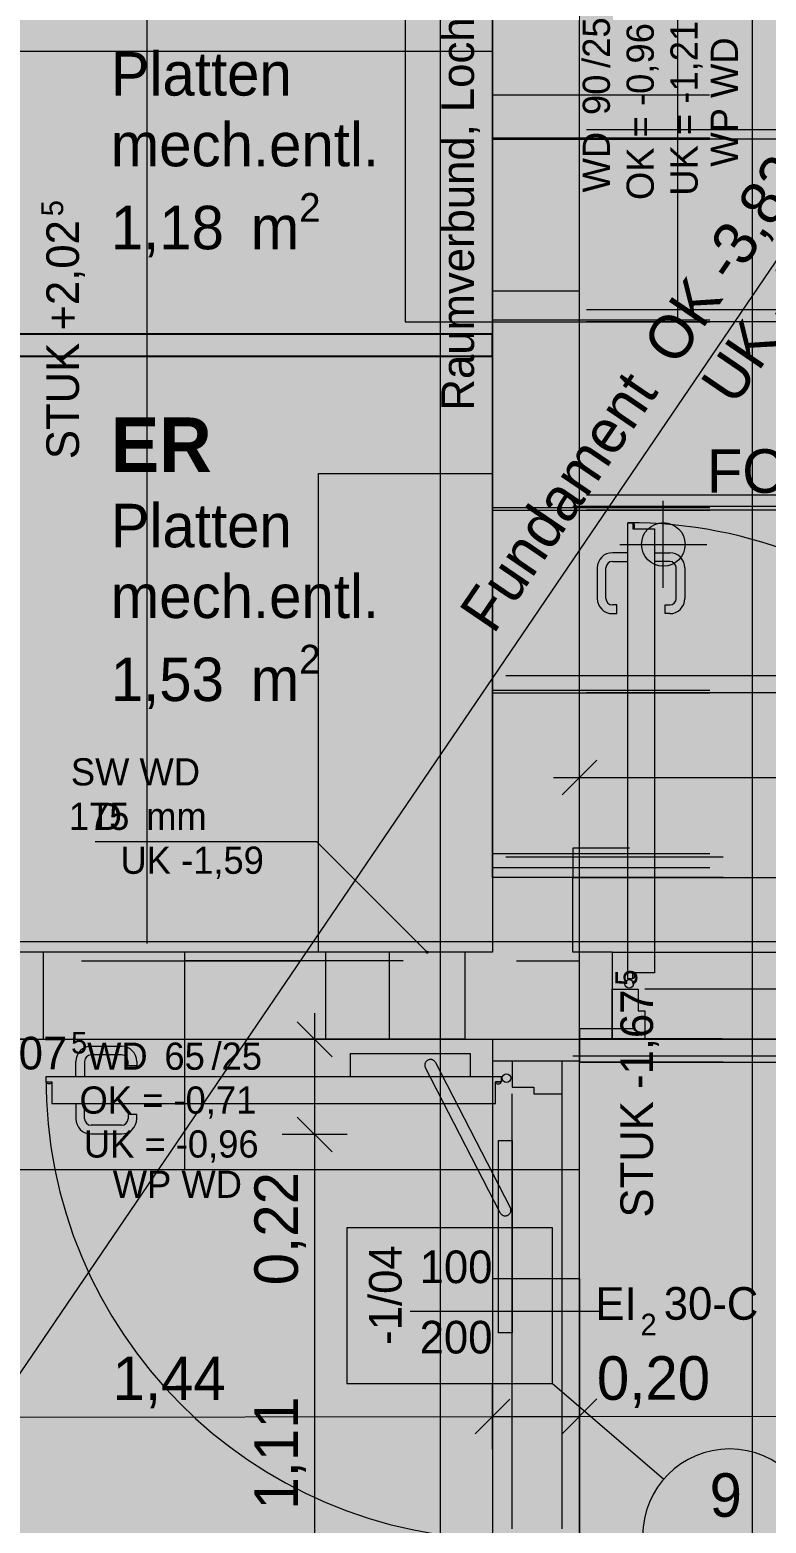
# Model space of a CAD drawing. Header units: metres. Extents: x -14 to 130, y -38 to 4.
# Drawn here: x 14.056 to 15.749, y -7.337 to -3.906 of the extents above; entities that cross this region are included whole.
import ezdxf

# ---------------------------------------------------------------- set-up
doc = ezdxf.new("R2010")
doc.units = ezdxf.units.M
doc.header["$MEASUREMENT"] = 0
for name, pattern in [('Punkt 1_1', [0.075, 0.025, -0.05]), ('Schnittlinie', [0.006, 0.003, -0.0015, 0, -0.0015]), ('Strichliert_1_-1', [2, 1, -1]), ('Strichlinie eng', [0.002, 0.0015, -0.0005]), ('Untersicht', [0.001, 0.0005, -0.0005])]:
    doc.linetypes.add(name, pattern=pattern)
for name, color, linetype in [('-1._KG PP_3_120 Wand Innen tragend', 7, 'Continuous'), ('-1._KG PP_3_130 Wand Innen', 7, 'Continuous'), ('-1._KG PP_3_210 Decke', 7, 'Continuous'), ('-1._KG PP_3_220 Bodenaufbau', 7, 'Continuous'), ('-1._KG PP_3_420 Rampe', 7, 'Continuous'), ('-1._KG PP_3_520 Fixeinbauten', 7, 'Continuous'), ('-1._KG PP_3_810 Raum', 7, 'Continuous'), ('-1._KG PP_3_851 Marker Schnitt', 7, 'Continuous'), ('-1._KG PP_3_860 Marker Änderung bis 26mmtt', 7, 'Continuous'), ('-1._KG PP_3_950 Polierplan Bemaßung', 7, 'Continuous'), ('-1._KG PP_3_955 Polierplan Beschriftung', 7, 'Continuous'), ('-1._KG PP_3_Bemaßen_Sperrmaß 2D', 7, 'Continuous'), ('-1._KG PP_3_Gelände_Beschriftung Gelände', 7, 'Continuous'), ('-1._KG PP_3_Kataster Grenzpunkte_Grenzpunkt (GP) Hausecke_Kennzeichen', 7, 'Continuous'), ('-1._KG PP_3_Kataster Grenzpunkte_Grenzpunkt (GP) Hausecke_Punktnummer', 7, 'Continuous')]:
    doc.layers.add(name, color=color, linetype=linetype)
doc.styles.add('ERSTELLTER_STIL_5', font='')
doc.styles.add('ERSTELLTER_STIL_9', font='')
doc.styles.get('ERSTELLTER_STIL_5').set_extended_font_data('Eurostile')
doc.styles.get('ERSTELLTER_STIL_9').set_extended_font_data('Eurostile', bold=True)
doc.linetypes.add('GAS', pattern='A,0,[1,415_260415_PP_VA_1_2 -1 KG1.Shx,S=0.186508,R=0,X=0,Y=0],-26.5,0', length=26.5)
doc.linetypes.add('Wolke', pattern='A,0,[3,415_260415_PP_VA_1_2 -1 KG1.Shx,S=0.00023923,R=0,X=-3.85971e-06,Y=0.000734738],-0.03,0', length=0.03)

msp = doc.modelspace()

# ---------------------------------------------------------------- hatches: boundary and pattern name
at = {"layer": '-1._KG PP_3_120 Wand Innen tragend', "linetype": 'Continuous', "lineweight": 13, "true_color": 0x3f7f02}
for points in [[(15.12, -6.275), (15.165, -6.275), (15.28, -6.275), (15.32, -6.275), (15.32, -4.505), (15.12, -4.505)], [(13.905, -6.225), (14.087, -6.225), (14.087, -6.025), (13.905, -6.025), (13.905, -6.065), (13.905, -6.18)], [(14.737, -6.025), (14.737, -6.225), (14.8825, -6.225), (14.8825, -6.025)], [(15.0575, -6.025), (15.0575, -6.225), (15.12, -6.225), (15.12, -6.025)], [(15.32, -6.025), (15.32, -6.225), (15.395, -6.225), (15.395, -6.11), (15.395, -6.025)]]:
    msp.add_hatch(color=76, dxfattribs=at).paths.add_polyline_path(points)
at = {"layer": '-1._KG PP_3_120 Wand Innen tragend', "linetype": 'Continuous', "lineweight": 13, "true_color": 0xff6400}
for points in [[(15.395, -6.12), (15.395, -6.215), (15.395, -6.225), (15.47, -6.225), (15.47, -6.16), (15.455, -6.16), (15.455, -6.11), (15.395, -6.11)], [(15.175, -6.275), (15.165, -6.275), (15.165, -6.335), (15.215, -6.335), (15.215, -6.35), (15.28, -6.35), (15.28, -6.275), (15.27, -6.275)], [(14.093, -6.311), (14.093, -6.323), (14.107, -6.323), (14.107, -6.3725), (15.127, -6.3725), (15.127, -6.323), (15.141, -6.323), (15.141, -6.311)]]:
    msp.add_hatch(color=30, dxfattribs=at).paths.add_polyline_path(points)
at = {"layer": '-1._KG PP_3_130 Wand Innen', "linetype": 'Continuous', "lineweight": 0, "true_color": 0x373737}
msp.add_hatch(color=250, dxfattribs=at).paths.add_polyline_path([(14, -4.655), (15.12, -4.655), (15.12, -4.605), (14, -4.605)])
at = {"layer": '-1._KG PP_3_210 Decke', "linetype": 'Continuous', "lineweight": 0, "true_color": 0x060c00}
msp.add_hatch(color=98, dxfattribs=at).paths.add_polyline_path([(10.905, -6.225), (15.32, -6.225), (15.32, -6.045), (11.085, -6.045), (10.905, -6.0452)])
at = {"layer": '-1._KG PP_3_Gelände_Beschriftung Gelände', "linetype": 'Continuous', "lineweight": 0, "true_color": 0x060c00}
h = msp.add_hatch(color=98, dxfattribs=at)
h.paths.add_polyline_path([(0.6022, -0.6), (0.6319, -8.705), (5.625, -8.705), (5.625, -3.705), (8.725, -3.705), (8.725, -5.925), (8.925, -5.925), (8.925, -5.905), (9.105, -5.905), (9.105, -4.225), (10.725, -4.225), (10.725, -5.905), (10.905, -5.905), (10.905, -6.225), (12.425, -6.225), (12.425, -9.355), (15.32, -9.355), (15.32, -8.955), (18.3552, -8.955), (18.383, -0.6)])
h.paths.add_polyline_path([(1.4029, -0.8), (1.4029, -1.4), (0.8029, -1.4), (0.8029, -0.8)], flags=0)
h.paths.add_polyline_path([(17.5774, -2.893), (17.5774, -2.293), (18.1774, -2.293), (18.1774, -2.893)], flags=0)
at = {"layer": '-1._KG PP_3_Kataster Grenzpunkte_Grenzpunkt (GP) Hausecke_Kennzeichen', "linetype": 'Continuous', "lineweight": 13, "true_color": 0xfb02fe}
for points in [[(15.5129, -5.0879), (15.5629, -5.0879), (15.5591, -5.0688), (15.5482, -5.0525), (15.532, -5.0417), (15.5129, -5.0379)], [(15.5129, -5.0879), (15.4629, -5.0879), (15.4667, -5.107), (15.4775, -5.1232), (15.4937, -5.1341), (15.5129, -5.1379)]]:
    msp.add_hatch(color=6, dxfattribs=at).paths.add_polyline_path(points)
at = {"layer": '-1._KG PP_3_Kataster Grenzpunkte_Grenzpunkt (GP) Hausecke_Kennzeichen', "linetype": 'Continuous', "lineweight": 0, "true_color": 0x000000}
msp.add_hatch(color=18, dxfattribs=at).paths.add_polyline_path([(14.9675, -6.025), (14.9677, -6.026), (14.9682, -6.0268), (14.969, -6.0273), (14.97, -6.0275), (14.971, -6.0273), (14.9718, -6.0268), (14.9723, -6.026), (14.9725, -6.025), (14.9723, -6.024), (14.9718, -6.0232), (14.971, -6.0227), (14.97, -6.0225), (14.969, -6.0227), (14.9682, -6.0232), (14.9677, -6.024)])

# ---------------------------------------------------------------- linework, layer by layer
at = {"layer": '-1._KG PP_3_120 Wand Innen tragend', "color": 7, "linetype": 'Continuous', "lineweight": 13, "ltscale": 1000}
for p, q in [((15.4455, -5.0395), (15.443, -5.0395)), ((15.443, -5.0395), (15.443, -5.052)), ((15.447, -5.0435), (15.4455, -5.0395)), ((15.447, -5.048), (15.447, -5.0435)), ((15.443, -5.052), (15.4455, -5.052)), ((15.4455, -5.052), (15.447, -5.048)), ((15.431, -5.107), (15.396, -5.107)), ((15.4925, -5.107), (15.5275, -5.107)), ((15.361, -5.142), (15.361, -5.212)), ((15.381, -5.212), (15.381, -5.142)), ((15.396, -5.127), (15.431, -5.127)), ((15.5275, -5.127), (15.4925, -5.127)), ((15.5425, -5.212), (15.5425, -5.142)), ((15.5625, -5.142), (15.5625, -5.212)), ((15.406, -5.227), (15.396, -5.227)), ((15.396, -5.247), (15.406, -5.247)), ((15.406, -5.247), (15.406, -5.227)), ((15.5175, -5.247), (15.5175, -5.227)), ((15.5175, -5.227), (15.5275, -5.227)), ((15.5275, -5.247), (15.5175, -5.247)), ((15.443, -6.072), (15.4455, -6.072)), ((15.443, -6.0845), (15.443, -6.072)), ((15.4455, -6.072), (15.447, -6.076)), ((15.4455, -6.0845), (15.443, -6.0845)), ((15.447, -6.0805), (15.4455, -6.0845)), ((15.447, -6.076), (15.447, -6.0805)), ((14.197, -6.241), (14.267, -6.241)), ((14.162, -6.311), (14.162, -6.276)), ((14.182, -6.276), (14.182, -6.311)), ((14.267, -6.261), (14.197, -6.261)), ((14.282, -6.286), (14.282, -6.276)), ((14.302, -6.276), (14.302, -6.286)), ((14.302, -6.286), (14.282, -6.286)), ((14.0945, -6.3255), (14.0945, -6.323)), ((14.0945, -6.323), (14.107, -6.323)), ((14.0985, -6.327), (14.0945, -6.3255)), ((14.103, -6.327), (14.0985, -6.327)), ((14.107, -6.3255), (14.103, -6.327)), ((14.107, -6.323), (14.107, -6.3255)), ((15.127, -6.323), (15.127, -6.3255)), ((15.1395, -6.323), (15.127, -6.323)), ((15.127, -6.3255), (15.131, -6.327)), ((15.131, -6.327), (15.1355, -6.327)), ((15.1355, -6.327), (15.1395, -6.3255)), ((15.1395, -6.3255), (15.1395, -6.323)), ((14.162, -6.3725), (14.162, -6.4075)), ((14.182, -6.4075), (14.182, -6.3725)), ((14.302, -6.3975), (14.282, -6.3975)), ((14.282, -6.3975), (14.282, -6.4075)), ((14.302, -6.4075), (14.302, -6.3975)), ((14.267, -6.4225), (14.197, -6.4225)), ((14.197, -6.4425), (14.267, -6.4425)), ((14.9309, -6.85), (15.37, -6.85))]:
    msp.add_line(p, q, dxfattribs=at)
at = {"layer": '-1._KG PP_3_120 Wand Innen tragend', "color": 7, "linetype": 'Continuous', "lineweight": 18, "ltscale": 1000}
for p, q in [((15.395, -6.025), (15.395, -6.11)), ((15.395, -6.11), (15.395, -6.225)), ((15.395, -6.225), (15.395, -6.11))]:
    msp.add_line(p, q, dxfattribs=at)
at = {"layer": '-1._KG PP_3_120 Wand Innen tragend', "color": 7, "linetype": 'Strichliert_1_-1', "lineweight": 13, "ltscale": 1000}
for p, q in [((15.395, -6.025), (16.545, -6.025)), ((16.47, -6.11), (15.47, -6.11)), ((15.395, -6.225), (16.545, -6.225)), ((16.47, -6.225), (15.47, -6.225)), ((15.165, -7.35), (15.165, -6.35)), ((15.28, -7.35), (15.28, -6.35)), ((15.12, -6.775), (15.12, -7.425)), ((15.32, -6.775), (15.32, -7.425))]:
    msp.add_line(p, q, dxfattribs=at)
at = {"layer": '-1._KG PP_3_120 Wand Innen tragend', "color": 8, "linetype": 'Punkt 1_1', "lineweight": 13, "ltscale": 1000}
for p, q in [((14.7935, -6.311), (14.7935, -6.258)), ((14.7935, -6.258), (15.0685, -6.258)), ((14.9891, -6.2785), (15.1611, -6.6118)), ((15.0685, -6.258), (15.0685, -6.311)), ((15.0685, -6.311), (14.7935, -6.311)), ((15.1379, -6.6237), (14.9659, -6.2905)), ((15.134, -6.8995), (15.134, -6.4575)), ((15.134, -6.4575), (15.165, -6.4575)), ((15.165, -6.4575), (15.165, -6.8995)), ((15.165, -6.8995), (15.134, -6.8995))]:
    msp.add_line(p, q, dxfattribs=at)
at = {"layer": '-1._KG PP_3_120 Wand Innen tragend', "color": 16, "linetype": 'Continuous', "lineweight": 13, "ltscale": 1000, "true_color": 0x7e0000, "flags": 128}
for points in [[(15.12, -3.605), (15.12, -4.505)], [(15.32, -4.505), (15.32, -3.605)], [(14.737, -6.025), (14.087, -6.025)], [(15.0575, -6.025), (14.8825, -6.025)], [(14.087, -6.225), (14.737, -6.225)], [(14.8825, -6.225), (15.0575, -6.225)], [(15.32, -6.275), (15.28, -6.275), (15.165, -6.275), (15.12, -6.275)], [(15.12, -6.775), (15.165, -6.775), (15.28, -6.775), (15.32, -6.775)]]:
    msp.add_lwpolyline(points, dxfattribs=at)
at = {"layer": '-1._KG PP_3_120 Wand Innen tragend', "color": 7, "linetype": 'Continuous', "lineweight": 18, "ltscale": 1000, "flags": 128}
for points in [[(15.12, -4.505), (15.12, -6.025)], [(15.12, -4.505), (15.32, -4.505)], [(15.32, -6.025), (15.32, -4.505)], [(14.087, -6.025), (13.905, -6.025)], [(14.087, -6.025), (14.087, -6.225)], [(14.8825, -6.025), (14.737, -6.025)], [(14.737, -6.225), (14.737, -6.025)], [(14.8825, -6.025), (14.8825, -6.225)], [(15.12, -6.025), (15.0575, -6.025)], [(15.0575, -6.225), (15.0575, -6.025)], [(15.395, -6.025), (15.32, -6.025)], [(13.905, -6.225), (14.087, -6.225)], [(14.737, -6.225), (14.8825, -6.225)], [(15.0575, -6.225), (15.12, -6.225)], [(15.12, -6.225), (15.12, -6.275)], [(15.32, -6.275), (15.32, -6.225)], [(15.32, -6.225), (15.395, -6.225)]]:
    msp.add_lwpolyline(points, dxfattribs=at)
at = {"layer": '-1._KG PP_3_120 Wand Innen tragend', "color": 7, "linetype": 'Continuous', "lineweight": 13, "ltscale": 1000, "flags": 128}
for points in [[(15.431, -5.038), (15.443, -5.038), (15.443, -5.052), (15.4925, -5.052), (15.4925, -6.072), (15.443, -6.072), (15.443, -6.086), (15.431, -6.086)], [(15.395, -6.12), (15.395, -6.11), (15.455, -6.11), (15.455, -6.16), (15.47, -6.16), (15.47, -6.225), (15.395, -6.225), (15.395, -6.215)], [(15.175, -6.275), (15.165, -6.275), (15.165, -6.335), (15.215, -6.335), (15.215, -6.35), (15.28, -6.35), (15.28, -6.275), (15.27, -6.275)], [(14.093, -6.311), (14.093, -6.323), (14.107, -6.323), (14.107, -6.3725), (15.127, -6.3725), (15.127, -6.323), (15.141, -6.323), (15.141, -6.311)]]:
    msp.add_lwpolyline(points, close=True, dxfattribs=at)
at = {"layer": '-1._KG PP_3_120 Wand Innen tragend', "color": 7, "linetype": 'Strichliert_1_-1', "lineweight": 13, "ltscale": 1000, "flags": 128}
for points in [[(15.12, -6.275), (15.12, -6.775)], [(15.32, -6.775), (15.32, -6.275)]]:
    msp.add_lwpolyline(points, dxfattribs=at)
at = {"layer": '-1._KG PP_3_120 Wand Innen tragend', "color": 7, "linetype": 'Continuous', "lineweight": 13, "ltscale": 1000}
for centre in [(15.4345, -6.0975), (15.1525, -6.3145)]:
    msp.add_circle(centre, 0.01, dxfattribs=at)
for centre, radius, start, end in [((15.4345, -6.0975), 1.0595, 0.1893, 90.1893), ((15.396, -5.142), 0.035, 90, 180), ((15.5275, -5.142), 0.035, 0, 90), ((15.396, -5.142), 0.015, 90, 180), ((15.5275, -5.142), 0.015, 0, 90), ((15.396, -5.212), 0.035, 180, 270), ((15.396, -5.212), 0.015, 180, 270), ((15.5275, -5.212), 0.035, 270, 0), ((15.5275, -5.212), 0.015, 270, 0), ((14.197, -6.276), 0.035, 90, 180), ((14.267, -6.276), 0.035, 0, 90), ((14.197, -6.276), 0.015, 90, 180), ((14.267, -6.276), 0.015, 0, 90), ((15.1525, -6.3145), 1.0595, 179.8107, 269.8107), ((14.197, -6.4075), 0.035, 180, 270), ((14.197, -6.4075), 0.015, 180, 270), ((14.267, -6.4075), 0.035, 270, 0), ((14.267, -6.4075), 0.015, 270, 0)]:
    msp.add_arc(centre, radius, start, end, dxfattribs=at)
at = {"layer": '-1._KG PP_3_120 Wand Innen tragend', "color": 8, "linetype": 'Punkt 1_1', "lineweight": 13, "ltscale": 1000}
for centre, start, end in [((14.9775, -6.2845), 27.3011, 207.3011), ((15.1495, -6.6177), 207.3011, 27.3011)]:
    msp.add_arc(centre, 0.013, start, end, dxfattribs=at)
at = {"layer": '-1._KG PP_3_120 Wand Innen tragend', "color": 7, "linetype": 'Continuous', "lineweight": 18, "ltscale": 1000}
for p in [(15.395, -6.11), (15.395, -6.225)]:
    msp.add_point(p, dxfattribs=at)
at = {"layer": '-1._KG PP_3_130 Wand Innen', "color": 7, "linetype": 'Continuous', "lineweight": 25, "ltscale": 1000, "flags": 128}
for points in [[(15.12, -4.605), (14, -4.605)], [(15.12, -4.655), (15.12, -4.605)], [(14, -4.655), (15.12, -4.655)]]:
    msp.add_lwpolyline(points, dxfattribs=at)
at = {"layer": '-1._KG PP_3_210 Decke', "color": 7, "linetype": 'Untersicht', "lineweight": 13, "ltscale": 1000, "true_color": 0xf4f4f4, "flags": 128}
msp.add_lwpolyline([(12.76, -0.13), (8.925, -0.13), (8.925, -4.045), (10.905, -4.045), (10.905, -6.045), (15.32, -6.045), (15.32, -3.11)], dxfattribs=at)
for points in [[(0.1444, -3.915), (0.1845, -14.87), (15.32, -14.87), (15.32, -6.225), (10.905, -6.225), (10.905, -6.065), (8.925, -6.065), (8.925, -4.045), (8.745, -4.045), (8.745, -3.915), (5.625, -3.915), (0.8144, -3.915)], [(10.905, -6.225), (15.32, -6.225), (15.32, -6.045), (11.085, -6.045), (10.905, -6.0452)]]:
    msp.add_lwpolyline(points, close=True, dxfattribs=at)
at = {"layer": '-1._KG PP_3_220 Bodenaufbau', "color": 7, "linetype": 'Continuous', "lineweight": 18, "ltscale": 1000, "flags": 128}
for points in [[(3.815, -0.8), (3.815, -1.965), (0.8072, -1.965), (0.8312, -8.5021), (0.8312, -8.505), (5.425, -8.505), (5.425, -3.505), (8.925, -3.505), (8.925, -3.845), (11.105, -3.845), (11.105, -6.225), (15.12, -6.225), (15.12, -8.955), (18.1552, -8.955), (18.1754, -2.893), (17.5774, -2.893), (17.5774, -2.293), (18.1774, -2.293), (18.1824, -0.8)], [(12.425, -6.225), (15.12, -6.225), (15.12, -8.775), (12.425, -8.775)]]:
    msp.add_lwpolyline(points, close=True, dxfattribs=at)
at = {"layer": '-1._KG PP_3_220 Bodenaufbau', "color": 8, "linetype": 'Untersicht', "lineweight": 13, "ltscale": 1000, "flags": 128}
for points in [[(15.12, -4.157), (15.12, -3.733)], [(15.12, -4.1534), (15.12, -4.1545), (15.12, -4.157)], [(15.12, -4.1534), (18.8361, -4.1534)], [(18.8361, -4.157), (15.12, -4.157)], [(15.12, -4.157), (18.8361, -4.157)], [(15.12, -4.5764), (15.12, -4.157)], [(15.12, -4.5717), (15.12, -4.5732), (15.12, -4.5764)], [(15.12, -4.5717), (18.8361, -4.5717)], [(18.8361, -4.5764), (15.12, -4.5764)], [(15.12, -4.5764), (18.8361, -4.5764)], [(15.12, -5.0091), (15.12, -4.5764)], [(15.12, -5.0033), (15.12, -5.0051), (15.12, -5.0091)], [(15.12, -5.0033), (18.8361, -5.0033)], [(18.8361, -5.0091), (15.12, -5.0091)], [(15.12, -5.0091), (18.8361, -5.0091)], [(15.12, -5.4292), (15.12, -5.0091)], [(15.12, -5.4225), (15.12, -5.4246), (15.12, -5.4292)], [(15.12, -5.4225), (18.5384, -5.4225)], [(18.8361, -5.4292), (15.12, -5.4292)], [(15.12, -5.8532), (15.12, -5.4292)], [(15.12, -5.4292), (18.5384, -5.4292)], [(15.305, -5.7859), (15.305, -5.8454), (15.305, -5.8478), (15.305, -5.8532)], [(18.4351, -5.7859), (15.305, -5.7859)], [(18.5384, -5.8532), (15.12, -5.8532)], [(15.305, -5.8532), (18.4351, -5.8532)], [(15.305, -6.025), (15.305, -5.8532)], [(15.32, -6.025), (15.305, -6.025)], [(15.32, -6.2773), (15.32, -6.025)], [(15.32, -6.2011), (15.32, -6.2684), (15.32, -6.2711), (15.32, -6.2773)], [(18.448, -6.2011), (15.32, -6.2011)], [(18.4351, -6.2773), (15.32, -6.2773)], [(15.32, -6.2773), (18.448, -6.2773)], [(15.32, -16.6183), (15.32, -6.2773)]]:
    msp.add_lwpolyline(points, dxfattribs=at)
at = {"layer": '-1._KG PP_3_420 Rampe', "color": 8, "linetype": 'Untersicht', "lineweight": 13, "ltscale": 1000, "flags": 128}
for points in [[(14.7033, -0.6035), (14.8758, -1.4913), (15.12, -2.748), (15.12, -3.7163), (15.12, -4.1355)], [(15.12, -4.157), (15.12, -3.733)], [(18.8361, -4.1355), (15.12, -4.1355)], [(15.12, -4.1355), (15.12, -4.157)], [(15.12, -4.1355), (15.12, -4.5487)], [(18.8361, -4.1355), (15.12, -4.1355)], [(18.8361, -4.157), (15.12, -4.157)], [(15.12, -4.157), (18.8361, -4.157)], [(15.12, -4.5764), (15.12, -4.157)], [(18.8361, -4.5487), (15.12, -4.5487)], [(15.12, -4.5487), (15.12, -4.5764)], [(15.12, -4.5487), (15.12, -4.9748)], [(18.8361, -4.5487), (15.12, -4.5487)], [(18.8361, -4.5764), (15.12, -4.5764)], [(15.12, -4.5764), (18.8361, -4.5764)], [(15.12, -5.0091), (15.12, -4.5764)], [(18.8361, -4.9748), (15.12, -4.9748)], [(15.12, -4.9748), (15.12, -5.0091)], [(15.12, -4.9748), (15.12, -5.3898)], [(18.8361, -4.9748), (15.12, -4.9748)], [(18.8361, -5.0091), (15.12, -5.0091)], [(15.12, -5.0091), (18.8361, -5.0091)], [(15.12, -5.4292), (15.12, -5.0091)], [(18.6508, -5.3898), (15.12, -5.3898)], [(15.12, -5.3898), (15.12, -5.4292)], [(18.8361, -5.3898), (18.6508, -5.3898), (15.12, -5.3898)], [(15.12, -5.3898), (15.12, -5.7984)], [(18.8361, -5.4292), (15.12, -5.4292)], [(15.12, -5.4292), (18.6508, -5.4292)], [(15.12, -5.8532), (15.12, -5.4292)], [(15.12, -5.7984), (18.6508, -5.7984)], [(18.6508, -5.8063), (15.12, -5.8063)], [(15.12, -5.8063), (15.12, -5.83)], [(15.12, -5.83), (18.6508, -5.83)], [(18.6508, -5.8062), (15.305, -5.8062)], [(15.305, -5.8062), (15.305, -5.8532)], [(18.6508, -5.8532), (15.12, -5.8532)], [(15.305, -5.8532), (18.6508, -5.8532)], [(15.305, -6.025), (15.305, -5.8532)], [(15.32, -6.025), (15.305, -6.025)], [(15.32, -6.2773), (15.32, -6.025)], [(18.6481, -6.2241), (15.32, -6.2241)], [(15.32, -6.2241), (15.32, -6.2773)], [(18.6508, -6.2773), (15.32, -6.2773)], [(15.32, -16.3289), (15.32, -6.2773)], [(15.32, -6.2773), (18.6481, -6.2773)]]:
    msp.add_lwpolyline(points, dxfattribs=at)
at = {"layer": '-1._KG PP_3_520 Fixeinbauten', "color": 8, "linetype": 'Continuous', "lineweight": 13, "ltscale": 1000, "flags": 128}
for points in [[(15.12, -3.955), (14.02, -3.955), (14.02, -3.555), (15.12, -3.555)], [(14.72, -6.025), (14.72, -4.925), (15.12, -4.925), (15.12, -6.025)]]:
    msp.add_lwpolyline(points, close=True, dxfattribs=at)
at = {"layer": '-1._KG PP_3_851 Marker Schnitt', "color": 7, "linetype": 'Schnittlinie', "lineweight": 13, "ltscale": 1000}
msp.add_line((14.325, 3.0949), (14.325, -35.645), dxfattribs=at)
at = {"layer": '-1._KG PP_3_860 Marker Änderung bis 26mmtt', "color": 200, "linetype": 'Wolke', "lineweight": 13, "ltscale": 1000, "true_color": 0xd600ff}
for p, q in [((15.2584, -6.6579), (14.7851, -6.6579)), ((14.7851, -6.6579), (14.7851, -7.0159)), ((15.2584, -7.0159), (15.2584, -6.6579)), ((14.7851, -7.0159), (15.2584, -7.0159))]:
    msp.add_line(p, q, dxfattribs=at)
at = {"layer": '-1._KG PP_3_860 Marker Änderung bis 26mmtt', "color": 7, "linetype": 'Continuous', "lineweight": 13, "ltscale": 1000}
msp.add_line((15.2584, -7.0159), (15.5137, -7.2358), dxfattribs=at)
at = {"layer": '-1._KG PP_3_860 Marker Änderung bis 26mmtt', "color": 190, "linetype": 'Wolke', "lineweight": 13, "ltscale": 1000, "true_color": 0x7300ff, "flags": 128}
msp.add_lwpolyline([(15.5466, -3.555), (14.9189, -3.555), (14.9189, -4.5764), (15.5466, -4.5764)], close=True, dxfattribs=at)
at = {"layer": '-1._KG PP_3_860 Marker Änderung bis 26mmtt', "color": 7, "linetype": 'Continuous', "lineweight": 13, "ltscale": 1000}
msp.add_arc((15.6653, -7.3663), 0.2, 0, 180, dxfattribs=at)
at = {"layer": '-1._KG PP_3_955 Polierplan Beschriftung', "color": 7, "linetype": 'Strichlinie eng', "lineweight": 13, "ltscale": 1000}
for p, q in [((15.305, -5), (18.855, -5)), ((15.305, -6.2628), (18.855, -6.2628))]:
    msp.add_line(p, q, dxfattribs=at)
at = {"layer": '-1._KG PP_3_Bemaßen_Sperrmaß 2D', "color": 5, "linetype": 'GAS', "lineweight": 0, "ltscale": 1000}
for p, q in [((15, 3), (15, -36)), ((-1.5, -6), (21, -6))]:
    msp.add_line(p, q, dxfattribs=at)
at = {"layer": '-1._KG PP_3_Kataster Grenzpunkte_Grenzpunkt (GP) Hausecke_Kennzeichen', "color": 7, "linetype": 'Continuous', "lineweight": 13, "ltscale": 1000}
for p, q in [((12.425, -9.355), (18.383, -0.6)), ((15.12, -4.055), (15.32, -4.055)), ((15.32, -4.055), (15.6192, -4.055)), ((14.6162, -5.7712), (14.2062, -5.7712)), ((14.7162, -5.7712), (14.6162, -5.7712)), ((14.9682, -6.0232), (14.7162, -5.7712)), ((14.412, -6.025), (14.412, -6.5242)), ((15.32, -6.525), (13.7074, -6.525))]:
    msp.add_line(p, q, dxfattribs=at)
at = {"layer": '-1._KG PP_3_Kataster Grenzpunkte_Grenzpunkt (GP) Hausecke_Kennzeichen', "color": 6, "linetype": 'Continuous', "lineweight": 13, "ltscale": 1000, "true_color": 0xfb02fe}
for p, q in [((15.5129, -5.1879), (15.5129, -4.9879)), ((15.4129, -5.0879), (15.6129, -5.0879)), ((15.32, -5.6986), (15.32, -5.5486)), ((15.36, -5.5836), (15.28, -5.6636)), ((15.26, -5.6236), (15.32, -5.6236)), ((15.32, -5.6236), (18.4508, -5.6236)), ((14.7112, -6.225), (14.7112, -6.165)), ((14.7512, -6.265), (14.6712, -6.185)), ((14.7862, -6.225), (14.6362, -6.225)), ((14.7112, -6.4439), (14.7112, -6.225)), ((14.6712, -6.4039), (14.7512, -6.4839)), ((14.7862, -6.4439), (14.6362, -6.4439)), ((14.7112, -7.555), (14.7112, -6.4439)), ((15.1202, -7.1667), (15.12, -7.0167)), ((15.3202, -7.1664), (15.32, -7.0164)), ((15.1601, -7.0516), (15.0802, -7.1317)), ((15.3601, -7.0514), (15.2802, -7.1315)), ((13.6794, -7.0935), (15.1201, -7.0917)), ((15.1201, -7.0917), (15.3201, -7.0914)), ((15.3201, -7.0914), (18.162, -7.0879))]:
    msp.add_line(p, q, dxfattribs=at)
msp.add_circle((15.5129, -5.0879), 0.05, dxfattribs=at)
at = {"layer": '-1._KG PP_3_Kataster Grenzpunkte_Grenzpunkt (GP) Hausecke_Kennzeichen', "color": 7, "linetype": 'Continuous', "lineweight": 13, "ltscale": 1000}
msp.add_circle((14.97, -6.025), 0.0025, dxfattribs=at)
at = {"layer": '-1._KG PP_3_Kataster Grenzpunkte_Grenzpunkt (GP) Hausecke_Punktnummer', "color": 8, "linetype": 'Continuous', "lineweight": 13, "ltscale": 1000, "true_color": 0x7e7f7f}
msp.add_line((15.7175, 0), (15.7175, -18.2533), dxfattribs=at)

# ---------------------------------------------------------------- texts
at = {"layer": '-1._KG PP_3_120 Wand Innen tragend', "color": 7, "linetype": 'Continuous', "lineweight": 13, "attachment_point": 9, "rotation": 90, "style": 'ERSTELLTER_STIL_5'}
for s, insert, char_height in [('\\A1;{\\pqr;\\pt0;\\fEurostile|b0|i0|c0|p0;\\W1.000000;Raumverbund, Lochblech liQ. 0,5m2}', (15.0982, -3.1524), 0.075), ('\\A1;{\\pqr;\\pt0;\\fEurostile|b0|i0|c0|p0;\\W1.000000;5}', (15.4536, -6.0647), 0.05), ('\\A1;{\\pqr;\\pt0;\\fEurostile|b0|i0|c0|p0;\\W1.000000;STUK -1,67}', (15.5032, -6.1107), 0.075), ('\\A1;{\\pqr;\\pt0;\\fEurostile|b0|i0|c0|p0;\\W1.000000;-1/04}', (14.9122, -6.6985), 0.075)]:
    msp.add_mtext(s, dxfattribs=dict(at, insert=insert, char_height=char_height))
at = {"layer": '-1._KG PP_3_120 Wand Innen tragend', "color": 7, "linetype": 'Continuous', "lineweight": 13, "attachment_point": 9, "style": 'ERSTELLTER_STIL_5'}
for s, insert, char_height in [('\\A1;{\\pqr;\\pt0;\\fEurostile|b0|i0|c0|p0;\\W1.000000;5}', (14.1882, -6.2586), 0.05), ('\\A1;{\\pqr;\\pt0;\\fEurostile|b0|i0|c0|p0;\\W1.000000;STUK +2,07}', (14.1422, -6.3082), 0.075), ('\\A1;{\\pqr;\\pt0;\\fEurostile|b0|i0|c0|p0;\\W1.000000;100}', (15.12, -6.7864), 0.075), ('\\A1;{\\pqr;\\pt0;\\fEurostile|b0|i0|c0|p0;\\W1.000000;30-C}', (15.7314, -6.8705), 0.075), ('\\A1;{\\pqr;\\pt0;\\fEurostile|b0|i0|c0|p0;\\W1.000000;EI}', (15.4516, -6.8697), 0.075), ('\\A1;{\\pqr;\\pt0;\\fEurostile|b0|i0|c0|p0;\\W1.000000;2}', (15.4976, -6.9056), 0.05), ('\\A1;{\\pqr;\\pt0;\\fEurostile|b0|i0|c0|p0;\\W1.000000;200}', (15.12, -6.948), 0.075)]:
    msp.add_mtext(s, dxfattribs=dict(at, insert=insert, char_height=char_height))
at = {"layer": '-1._KG PP_3_130 Wand Innen', "color": 7, "linetype": 'Continuous', "lineweight": 13, "attachment_point": 9, "rotation": 90, "style": 'ERSTELLTER_STIL_5'}
for s, insert, char_height in [('\\A1;{\\pqr;\\pt0;\\fEurostile|b0|i0|c0|p0;\\W1.000000;5}', (14.1336, -4.2968), 0.05), ('\\A1;{\\pqr;\\pt0;\\fEurostile|b0|i0|c0|p0;\\W1.000000;STUK +2,02}', (14.1832, -4.3428), 0.075)]:
    msp.add_mtext(s, dxfattribs=dict(at, insert=insert, char_height=char_height))
at = {"layer": '-1._KG PP_3_810 Raum', "color": 7, "linetype": 'Continuous', "lineweight": 13, "attachment_point": 1}
for s, insert, char_height, style in [('\\A1;{\\pql;\\pt0;\\fEurostile|b0|i0|c0|p0;\\W1.000000;Platten}', (14.2423, -3.9566), 0.1, 'ERSTELLTER_STIL_5'), ('\\A1;{\\pql;\\pt0;\\fEurostile|b0|i0|c0|p0;\\W1.000000;mech.entl.}', (14.2423, -4.1191), 0.1, 'ERSTELLTER_STIL_5'), ('\\A1;{\\pql;\\pt0,0.05;\\fEurostile|b0|i0|c0|p0;\\W1.000000;1,18\\fEurostile|b0|i0|c0|p0;\\W1.000000;\\A1{\\H.66x;\\S^  ;}\\fEurostile|b0|i0|c0|p0;\\W1.000000; m\\fEurostile|b0|i0|c0|p0;\\W1.000000;\\A1{\\H.66x;\\S2^  ;}}', (14.2423, -4.2806), 0.1, 'ERSTELLTER_STIL_5'), ('\\A1;{\\pql;\\pt0;\\fEurostile|b1|i0|c0|p0;\\W1.000000;ER}', (14.2423, -4.7962), 0.125, 'ERSTELLTER_STIL_9'), ('\\A1;{\\pql;\\pt0;\\fEurostile|b0|i0|c0|p0;\\W1.000000;Platten}', (14.2423, -4.9946), 0.1, 'ERSTELLTER_STIL_5'), ('\\A1;{\\pql;\\pt0;\\fEurostile|b0|i0|c0|p0;\\W1.000000;mech.entl.}', (14.2423, -5.1571), 0.1, 'ERSTELLTER_STIL_5'), ('\\A1;{\\pql;\\pt0,0.05;\\fEurostile|b0|i0|c0|p0;\\W1.000000;1,53\\fEurostile|b0|i0|c0|p0;\\W1.000000;\\A1{\\H.66x;\\S^  ;}\\fEurostile|b0|i0|c0|p0;\\W1.000000; m\\fEurostile|b0|i0|c0|p0;\\W1.000000;\\A1{\\H.66x;\\S2^  ;}}', (14.2423, -5.3186), 0.1, 'ERSTELLTER_STIL_5')]:
    msp.add_mtext(s, dxfattribs=dict(at, insert=insert, char_height=char_height, style=style))
at = {"layer": '-1._KG PP_3_860 Marker Änderung bis 26mmtt', "color": 7, "linetype": 'Continuous', "lineweight": 13, "insert": (15.6193, -7.3236), "char_height": 0.1, "attachment_point": 7, "style": 'ERSTELLTER_STIL_5'}
msp.add_mtext('\\A1;{\\pql;\\fEurostile|b0|i0|c0|p0;\\W1.000000;9}', dxfattribs=at)
at = {"layer": '-1._KG PP_3_950 Polierplan Bemaßung', "color": 6, "linetype": 'Continuous', "lineweight": 13, "true_color": 0xfb02fe, "insert": (15.6129, -4.9879), "char_height": 0.1, "width": 0.639332, "attachment_point": 7, "style": 'ERSTELLTER_STIL_5'}
msp.add_mtext('\\A1;{\\pql;\\fEurostile|b0|i0|c0|p0;\\W1.000000;FOK -3,75}', dxfattribs=at)
at = {"layer": '-1._KG PP_3_950 Polierplan Bemaßung', "color": 6, "linetype": 'Continuous', "lineweight": 13, "true_color": 0xfb02fe, "char_height": 0.1, "width": 0.306373, "attachment_point": 7, "style": 'ERSTELLTER_STIL_5'}
for s, insert, rotation in [('\\A1;{\\pql;\\fEurostile|b0|i0|c0|p0;\\W1.000000;0,22}', (14.6912, -6.7903), 90), ('\\A1;{\\pql;\\fEurostile|b0|i0|c0|p0;\\W1.000000;1,44}', (14.2466, -7.0728), 0.0714), ('\\A1;{\\pql;\\fEurostile|b0|i0|c0|p0;\\W1.000000;0,20}', (15.3602, -7.0721), 0.0714), ('\\A1;{\\pql;\\fEurostile|b0|i0|c0|p0;\\W1.000000;1,11}', (14.6912, -7.3058), 90)]:
    msp.add_mtext(s, dxfattribs=dict(at, insert=insert, rotation=rotation))
at = {"layer": '-1._KG PP_3_Kataster Grenzpunkte_Grenzpunkt (GP) Hausecke_Kennzeichen', "color": 7, "linetype": 'Continuous', "lineweight": 13, "style": 'ERSTELLTER_STIL_5'}
for s, insert, char_height, attachment_point, rotation, line_spacing_factor in [('\\A1;{\\pqc;\\fEurostile|b0|i0|c0|p0;\\W1.000000;WD\\fEurostile|b0|i0|c0|p0;\\W1.000000;\\A1{\\H.66x;\\S^  ;}\\fEurostile|b0|i0|c0|p0;\\W1.000000; 90\\fEurostile|b0|i0|c0|p0;\\W1.000000;\\A1{\\H.66x;\\S^  ;}\\fEurostile|b0|i0|c0|p0;\\W1.000000;/25\\fEurostile|b0|i0|c0|p0;\\W1.000000;\\A1{\\H.66x;\\S^  ;}\\fEurostile|b0|i0|c0|p0;\\W1.000000;\\fEurostile|b0|i0|c0|p0;\\W1.000000;\\A1{\\H.66x;\\S^  ;}\\fEurostile|b0|i0|c0|p0;\\W1.000000;\\A1{\\H.66x;\\S^  ;}\\P\\pqc;\\fEurostile|b0|i0|c0|p0;\\W1.000000;OK = -0,96\\fEurostile|b0|i0|c0|p0;\\W1.000000;\\A1{\\H.66x;\\S^  ;}\\fEurostile|b0|i0|c0|p0;\\W1.000000;\\fEurostile|b0|i0|c0|p0;\\W1.000000;\\A1{\\H.66x;\\S^  ;}\\fEurostile|b0|i0|c0|p0;\\W1.000000;\\fEurostile|b0|i0|c0|p0;\\W1.000000;\\A1{\\H.66x;\\S^  ;}\\fEurostile|b0|i0|c0|p0;\\W1.000000;\\fEurostile|b0|i0|c0|p0;\\W1.000000;\\A1{\\H.66x;\\S^  ;}\\fEurostile|b0|i0|c0|p0;\\W1.000000;\\A1{\\H.66x;\\S^  ;}\\P\\pqc;\\fEurostile|b0|i0|c0|p0;\\W1.000000;UK = -1,21\\fEurostile|b0|i0|c0|p0;\\W1.000000;\\A1{\\H.66x;\\S^  ;}\\fEurostile|b0|i0|c0|p0;\\W1.000000;\\fEurostile|b0|i0|c0|p0;\\W1.000000;\\A1{\\H.66x;\\S^  ;}\\fEurostile|b0|i0|c0|p0;\\W1.000000;\\fEurostile|b0|i0|c0|p0;\\W1.000000;\\A1{\\H.66x;\\S^  ;}\\fEurostile|b0|i0|c0|p0;\\W1.000000;\\fEurostile|b0|i0|c0|p0;\\W1.000000;\\A1{\\H.66x;\\S^  ;}}', (15.4688, -4.055), 0.0625, 5, 90, 0.968384), ('\\A1;{\\pql;\\fEurostile|b0|i0|c0|p0;\\W1.000000;OK \\fEurostile|b0|i0|c0|p0;\\W1.000000;\\fEurostile|b0|i0|c0|p0;\\W1.000000;-3,83\\fEurostile|b0|i0|c0|p0;\\W1.000000;\\A1{\\H.66x;\\S^  ;}\\fEurostile|b0|i0|c0|p0;\\W1.000000;\\fEurostile|b0|i0|c0|p0;\\W1.000000;\\P\\pql;\\fEurostile|b0|i0|c0|p0;\\W1.000000;UK \\fEurostile|b0|i0|c0|p0;\\W1.000000;\\fEurostile|b0|i0|c0|p0;\\W1.000000;-4,38\\fEurostile|b0|i0|c0|p0;\\W1.000000;\\A1{\\H.66x;\\S^  ;}\\fEurostile|b0|i0|c0|p0;\\W1.000000;\\fEurostile|b0|i0|c0|p0;\\W1.000000;}', (15.5813, -4.707), 0.1, 4, 55.7636, 0.968161)]:
    msp.add_mtext(s, dxfattribs=dict(at, insert=insert, char_height=char_height, attachment_point=attachment_point, rotation=rotation, line_spacing_factor=line_spacing_factor))
at = {"layer": '-1._KG PP_3_Kataster Grenzpunkte_Grenzpunkt (GP) Hausecke_Kennzeichen', "color": 7, "linetype": 'Continuous', "lineweight": 13, "attachment_point": 4, "style": 'ERSTELLTER_STIL_5'}
for s, insert, char_height, rotation in [('\\A1;{\\pql;\\pt0;\\fEurostile|b0|i0|c0|p0;\\W1.000000;WP WD\\fEurostile|b0|i0|c0|p0;\\W1.000000;\\A1{\\H.66x;\\S^  ;}\\fEurostile|b0|i0|c0|p0;\\W1.000000;\\fEurostile|b0|i0|c0|p0;\\W1.000000;\\A1{\\H.66x;\\S^  ;}}', (15.6622, -4.22), 0.0625, 90), ('\\A1;{\\pql;\\fEurostile|b0|i0|c0|p0;\\W1.000000;\\fEurostile|b0|i0|c0|p0;\\W1.000000;\\fEurostile|b0|i0|c0|p0;\\W1.000000;Fundament\\fEurostile|b0|i0|c0|p0;\\W1.000000;\\A1{\\H.66x;\\S^  ;}\\fEurostile|b0|i0|c0|p0;\\W1.000000;\\fEurostile|b0|i0|c0|p0;\\W1.000000;\\P\\pql;\\fEurostile|b0|i0|c0|p0;\\W1.000000;\\fEurostile|b0|i0|c0|p0;\\W1.000000;\\fEurostile|b0|i0|c0|p0;\\W1.000000;\\fEurostile|b0|i0|c0|p0;\\W1.000000;\\A1{\\H.66x;\\S^  ;}\\fEurostile|b0|i0|c0|p0;\\W1.000000;\\fEurostile|b0|i0|c0|p0;\\W1.000000;}', (15.1741, -5.332), 0.1, 55.7636)]:
    msp.add_mtext(s, dxfattribs=dict(at, insert=insert, char_height=char_height, rotation=rotation))
at = {"layer": '-1._KG PP_3_Kataster Grenzpunkte_Grenzpunkt (GP) Hausecke_Kennzeichen', "color": 7, "linetype": 'Continuous', "lineweight": 13, "char_height": 0.0625, "style": 'ERSTELLTER_STIL_5'}
for s, insert, attachment_point in [('\\A1;{\\pqr;\\pt0,1;\\fEurostile|b0|i0|c0|p0;\\W1.000000;SW WD\\fEurostile|b0|i0|c0|p0;\\W1.000000;\\A1{\\H.66x;\\S^  ;}\\fEurostile|b0|i0|c0|p0;\\W1.000000;\\fEurostile|b0|i0|c0|p0;\\W1.000000;\\A1{\\H.66x;\\S^  ;}\\fEurostile|b0|i0|c0|p0;\\W1.000000;\\fEurostile|b0|i0|c0|p0;\\W1.000000;\\fEurostile|b0|i0|c0|p0;\\W1.000000;\\fEurostile|b0|i0|c0|p0;\\W1.000000;\\fEurostile|b0|i0|c0|p0;\\W1.000000;\\fEurostile|b0|i0|c0|p0;\\W1.000000;\\fEurostile|b0|i0|c0|p0;\\W1.000000;\\A1{\\H.66x;\\S^  ;}\\fEurostile|b0|i0|c0|p0;\\W1.000000;\\fEurostile|b0|i0|c0|p0;\\W1.000000;\\A1{\\H.66x;\\S^  ;}\\fEurostile|b0|i0|c0|p0;\\W1.000000;\\fEurostile|b0|i0|c0|p0;\\W1.000000;\\fEurostile|b0|i0|c0|p0;\\W1.000000;\\fEurostile|b0|i0|c0|p0;\\W1.000000;\\fEurostile|b0|i0|c0|p0;\\W1.000000;\\fEurostile|b0|i0|c0|p0;\\W1.000000;\\fEurostile|b0|i0|c0|p0;\\W1.000000;\\A1{\\H.66x;\\S^  ;}\\fEurostile|b0|i0|c0|p0;\\W1.000000;\\fEurostile|b0|i0|c0|p0;\\W1.000000;\\A1{\\H.66x;\\S^  ;}\\fEurostile|b0|i0|c0|p0;\\W1.000000;\\fEurostile|b0|i0|c0|p0;\\W1.000000;\\fEurostile|b0|i0|c0|p0;\\W1.000000;\\fEurostile|b0|i0|c0|p0;\\W1.000000;\\fEurostile|b0|i0|c0|p0;\\W1.000000;\\fEurostile|b0|i0|c0|p0;\\W1.000000;\\fEurostile|b0|i0|c0|p0;\\W1.000000;\\A1{\\H.66x;\\S^  ;}\\fEurostile|b0|i0|c0|p0;\\W1.000000;\\fEurostile|b0|i0|c0|p0;\\W1.000000;\\A1{\\H.66x;\\S^  ;}\\fEurostile|b0|i0|c0|p0;\\W1.000000;\\fEurostile|b0|i0|c0|p0;\\W1.000000;\\fEurostile|b0|i0|c0|p0;\\W1.000000;\\fEurostile|b0|i0|c0|p0;\\W1.000000;\\fEurostile|b0|i0|c0|p0;\\W1.000000;\\fEurostile|b0|i0|c0|p0;\\W1.000000;\\fEurostile|b0|i0|c0|p0;\\W1.000000;\\A1{\\H.66x;\\S^  ;}\\fEurostile|b0|i0|c0|p0;\\W1.000000;\\fEurostile|b0|i0|c0|p0;\\W1.000000;\\A1{\\H.66x;\\S^  ;}\\fEurostile|b0|i0|c0|p0;\\W1.000000;\\fEurostile|b0|i0|c0|p0;\\W1.000000;\\fEurostile|b0|i0|c0|p0;\\W1.000000;\\fEurostile|b0|i0|c0|p0;\\W1.000000;\\fEurostile|b0|i0|c0|p0;\\W1.000000;\\fEurostile|b0|i0|c0|p0;\\W1.000000;\\fEurostile|b0|i0|c0|p0;\\W1.000000;\\A1{\\H.66x;\\S^  ;}\\fEurostile|b0|i0|c0|p0;\\W1.000000;}', (14.6162, -5.5792), 3), ('\\A1;{\\pqr;\\pt0,1;\\fEurostile|b0|i0|c0|p0;\\W1.000000;}', (14.268, -5.5681), 3), ('\\A1;{\\pqr;\\pt0,1;\\fEurostile|b0|i0|c0|p0;\\W1.000000;175\\fEurostile|b0|i0|c0|p0;\\W1.000000;\\A1{\\H.66x;\\S^  ;}\\fEurostile|b0|i0|c0|p0;\\W1.000000; mm\\fEurostile|b0|i0|c0|p0;\\W1.000000;\\A1{\\H.66x;\\S^  ;}\\fEurostile|b0|i0|c0|p0;\\W1.000000;\\fEurostile|b0|i0|c0|p0;\\W1.000000;\\fEurostile|b0|i0|c0|p0;\\W1.000000;\\fEurostile|b0|i0|c0|p0;\\W1.000000;\\fEurostile|b0|i0|c0|p0;\\W1.000000;\\fEurostile|b0|i0|c0|p0;\\W1.000000;\\fEurostile|b0|i0|c0|p0;\\W1.000000;\\A1{\\H.66x;\\S^  ;}\\fEurostile|b0|i0|c0|p0;\\W1.000000;\\fEurostile|b0|i0|c0|p0;\\W1.000000;\\A1{\\H.66x;\\S^  ;}\\fEurostile|b0|i0|c0|p0;\\W1.000000;\\fEurostile|b0|i0|c0|p0;\\W1.000000;\\fEurostile|b0|i0|c0|p0;\\W1.000000;\\fEurostile|b0|i0|c0|p0;\\W1.000000;\\fEurostile|b0|i0|c0|p0;\\W1.000000;\\fEurostile|b0|i0|c0|p0;\\W1.000000;\\fEurostile|b0|i0|c0|p0;\\W1.000000;\\A1{\\H.66x;\\S^  ;}\\fEurostile|b0|i0|c0|p0;\\W1.000000;\\fEurostile|b0|i0|c0|p0;\\W1.000000;\\A1{\\H.66x;\\S^  ;}\\fEurostile|b0|i0|c0|p0;\\W1.000000;\\fEurostile|b0|i0|c0|p0;\\W1.000000;\\fEurostile|b0|i0|c0|p0;\\W1.000000;\\fEurostile|b0|i0|c0|p0;\\W1.000000;\\fEurostile|b0|i0|c0|p0;\\W1.000000;\\fEurostile|b0|i0|c0|p0;\\W1.000000;\\fEurostile|b0|i0|c0|p0;\\W1.000000;\\A1{\\H.66x;\\S^  ;}\\fEurostile|b0|i0|c0|p0;\\W1.000000;\\fEurostile|b0|i0|c0|p0;\\W1.000000;\\A1{\\H.66x;\\S^  ;}\\fEurostile|b0|i0|c0|p0;\\W1.000000;\\fEurostile|b0|i0|c0|p0;\\W1.000000;\\fEurostile|b0|i0|c0|p0;\\W1.000000;\\fEurostile|b0|i0|c0|p0;\\W1.000000;\\fEurostile|b0|i0|c0|p0;\\W1.000000;\\fEurostile|b0|i0|c0|p0;\\W1.000000;\\fEurostile|b0|i0|c0|p0;\\W1.000000;\\A1{\\H.66x;\\S^  ;}\\fEurostile|b0|i0|c0|p0;\\W1.000000;\\fEurostile|b0|i0|c0|p0;\\W1.000000;\\A1{\\H.66x;\\S^  ;}\\fEurostile|b0|i0|c0|p0;\\W1.000000;\\fEurostile|b0|i0|c0|p0;\\W1.000000;\\fEurostile|b0|i0|c0|p0;\\W1.000000;\\fEurostile|b0|i0|c0|p0;\\W1.000000;\\fEurostile|b0|i0|c0|p0;\\W1.000000;\\fEurostile|b0|i0|c0|p0;\\W1.000000;\\fEurostile|b0|i0|c0|p0;\\W1.000000;\\A1{\\H.66x;\\S^  ;}\\fEurostile|b0|i0|c0|p0;\\W1.000000;}', (14.6162, -5.6814), 3), ('\\A1;{\\pqr;\\pt0,1;\\fEurostile|b0|i0|c0|p0;\\W1.000000;D}', (14.268, -5.6814), 3), ('\\A1;{\\pql;\\fEurostile|b0|i0|c0|p0;\\W1.000000;UK \\fEurostile|b0|i0|c0|p0;\\W1.000000;-1,59}', (14.2646, -5.7823), 1), ('\\A1;{\\pql;\\pt0;\\fEurostile|b0|i0|c0|p0;\\W1.000000;WP WD\\fEurostile|b0|i0|c0|p0;\\W1.000000;\\A1{\\H.66x;\\S^  ;}\\fEurostile|b0|i0|c0|p0;\\W1.000000;\\fEurostile|b0|i0|c0|p0;\\W1.000000;\\A1{\\H.66x;\\S^  ;}}', (14.2469, -6.5672), 4)]:
    msp.add_mtext(s, dxfattribs=dict(at, insert=insert, attachment_point=attachment_point))
at = {"layer": '-1._KG PP_3_Kataster Grenzpunkte_Grenzpunkt (GP) Hausecke_Kennzeichen', "color": 7, "linetype": 'Continuous', "lineweight": 13, "insert": (14.412, -6.3738), "char_height": 0.0625, "attachment_point": 5, "line_spacing_factor": 0.968384, "style": 'ERSTELLTER_STIL_5'}
msp.add_mtext('\\A1;{\\pqc;\\fEurostile|b0|i0|c0|p0;\\W1.000000;WD\\fEurostile|b0|i0|c0|p0;\\W1.000000;\\A1{\\H.66x;\\S^  ;}\\fEurostile|b0|i0|c0|p0;\\W1.000000; 65\\fEurostile|b0|i0|c0|p0;\\W1.000000;\\A1{\\H.66x;\\S^  ;}\\fEurostile|b0|i0|c0|p0;\\W1.000000;/25\\fEurostile|b0|i0|c0|p0;\\W1.000000;\\A1{\\H.66x;\\S^  ;}\\fEurostile|b0|i0|c0|p0;\\W1.000000;\\fEurostile|b0|i0|c0|p0;\\W1.000000;\\A1{\\H.66x;\\S^  ;}\\fEurostile|b0|i0|c0|p0;\\W1.000000;\\A1{\\H.66x;\\S^  ;}\\P\\pqc;\\fEurostile|b0|i0|c0|p0;\\W1.000000;OK = -0,71\\fEurostile|b0|i0|c0|p0;\\W1.000000;\\A1{\\H.66x;\\S^  ;}\\fEurostile|b0|i0|c0|p0;\\W1.000000;\\fEurostile|b0|i0|c0|p0;\\W1.000000;\\A1{\\H.66x;\\S^  ;}\\fEurostile|b0|i0|c0|p0;\\W1.000000;\\fEurostile|b0|i0|c0|p0;\\W1.000000;\\A1{\\H.66x;\\S^  ;}\\fEurostile|b0|i0|c0|p0;\\W1.000000;\\fEurostile|b0|i0|c0|p0;\\W1.000000;\\A1{\\H.66x;\\S^  ;}\\fEurostile|b0|i0|c0|p0;\\W1.000000;\\A1{\\H.66x;\\S^  ;}\\P\\pqc;\\fEurostile|b0|i0|c0|p0;\\W1.000000;UK = -0,96\\fEurostile|b0|i0|c0|p0;\\W1.000000;\\A1{\\H.66x;\\S^  ;}\\fEurostile|b0|i0|c0|p0;\\W1.000000;\\fEurostile|b0|i0|c0|p0;\\W1.000000;\\A1{\\H.66x;\\S^  ;}\\fEurostile|b0|i0|c0|p0;\\W1.000000;\\fEurostile|b0|i0|c0|p0;\\W1.000000;\\A1{\\H.66x;\\S^  ;}\\fEurostile|b0|i0|c0|p0;\\W1.000000;\\fEurostile|b0|i0|c0|p0;\\W1.000000;\\A1{\\H.66x;\\S^  ;}}', dxfattribs=at)

doc.saveas('drawing.dxf')
